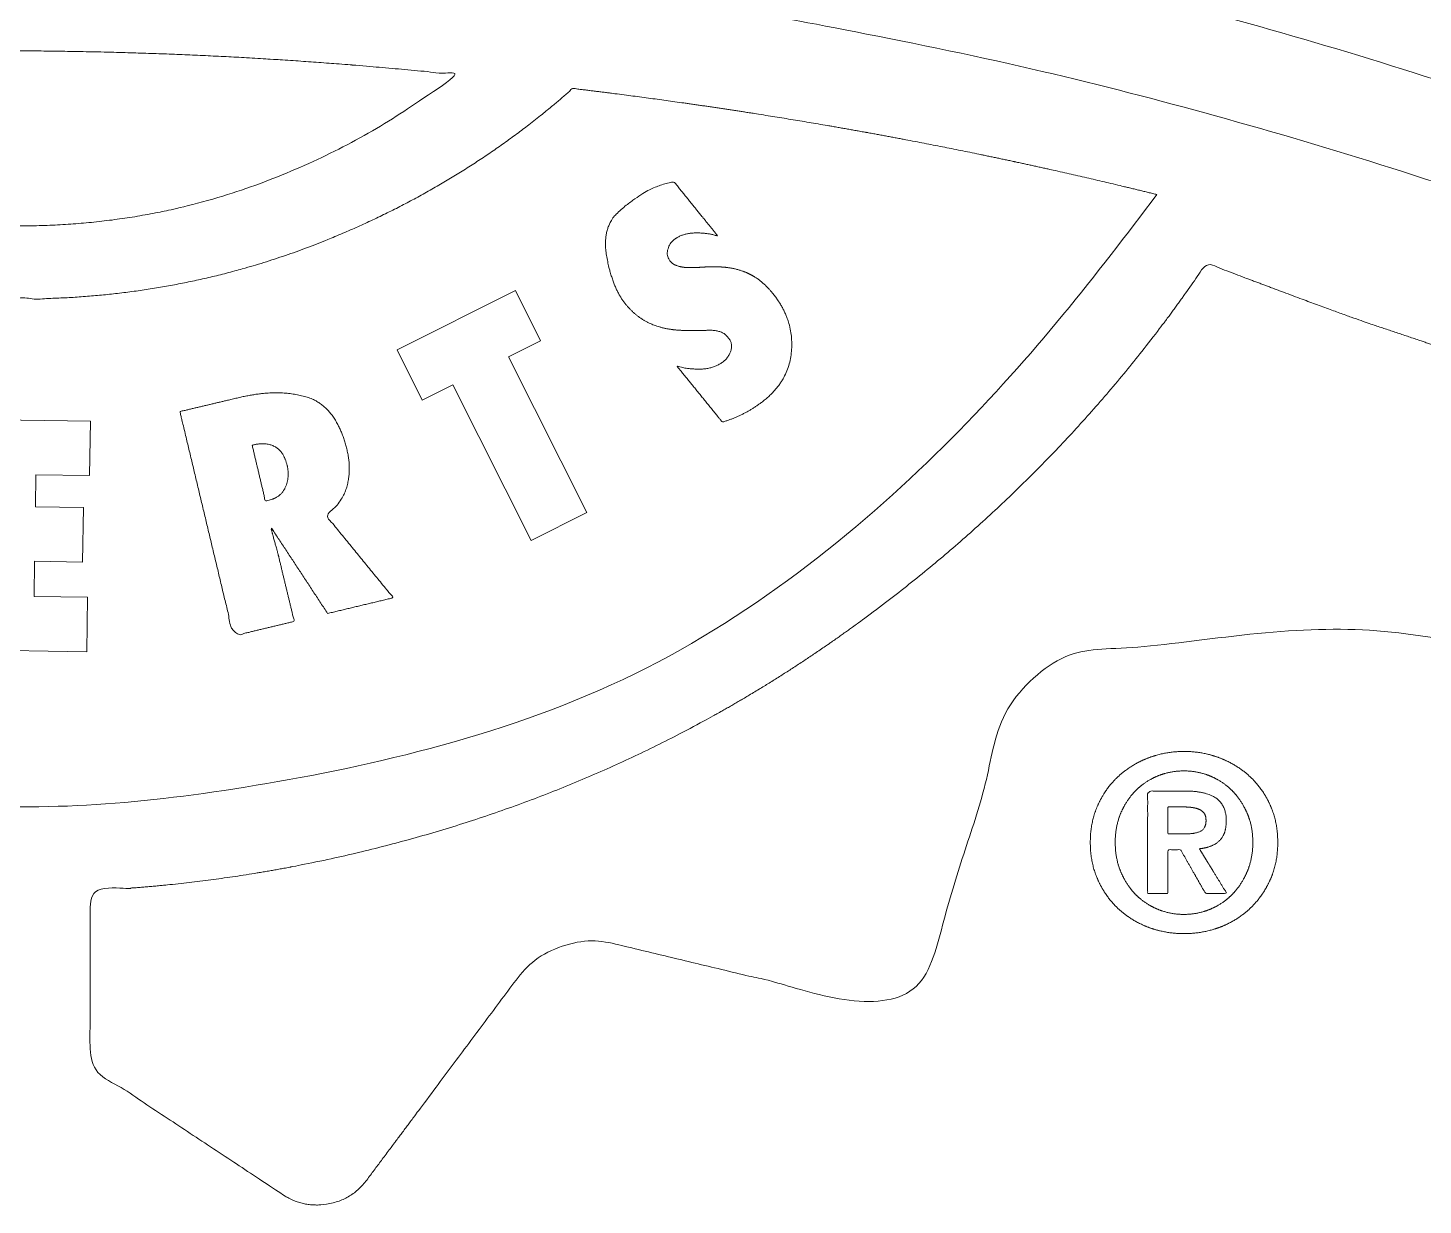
# Model space of a CAD drawing. Header units: millimetres. Extents: x -159872 to 386485, y -250577 to 158966.
# Drawn here: x 228138.7 to 228194.9, y 16605.6 to 16653 of the extents above; entities that cross this region are included whole.
import ezdxf

# ---------------------------------------------------------------- set-up
doc = ezdxf.new("R2010")
doc.units = ezdxf.units.MM
doc.layers.add('LDS-ffe-signage and brand comms', color=2, linetype='Continuous', lineweight=13)

# ---------------------------------------------------------------- blocks, each defined once
blk = doc.blocks.new('Group-317')
at = {"layer": 'LDS-ffe-signage and brand comms', "color": 7, "lineweight": 5, "flags": 128}
for points in [[(167484.557, 53097.264), (167487.705, 53090.993), (167485.464, 53089.869), (167482.312, 53096.14), (167481.081, 53095.522), (167480.067, 53097.542), (167484.828, 53099.937), (167485.845, 53097.913)], [(167463.055, 53094.744), (167467.719, 53094.669), (167467.683, 53092.478), (167465.531, 53092.51), (167465.51, 53091.218), (167467.444, 53091.19), (167467.409, 53088.998), (167465.474, 53089.031), (167465.453, 53087.614), (167467.605, 53087.578), (167467.573, 53085.39), (167462.908, 53085.462)]]:
    blk.add_lwpolyline(points, close=True, dxfattribs=at)
at = {"layer": 'LDS-ffe-signage and brand comms', "color": 7, "lineweight": 5}
for points, knots in [([(167468.315, 53154.972), (167467.626, 53154.981), (167466.937, 53154.989), (167466.937, 53152.788), (167466.937, 53150.586), (167467.303, 53150.575), (167467.669, 53150.564), (167467.971, 53150.561), (167468.272, 53150.557), (167486.329, 53150.201), (167521.806, 53144.598), (167538.897, 53138.883), (167555.238, 53133.415), (167585.707, 53117.981), (167599.564, 53108.155), (167594.827, 53101.713), (167590.089, 53095.271), (167591.743, 53093.819), (167593.397, 53092.366), (167599.559, 53100.751), (167605.721, 53109.137), (167605.417, 53109.358), (167605.114, 53109.579), (167590.455, 53120.319), (167541.42, 53145.247), (167486.739, 53154.609), (167468.315, 53154.972)], [0, 0, 0, 0.004563, 0.004563, 0.019148, 0.019148, 0.021572, 0.021572, 0.02357, 0.02357, 0.1432, 0.26283, 0.26283, 0.377222, 0.491615, 0.491615, 0.545462, 0.545462, 0.560287, 0.560287, 0.630358, 0.630358, 0.632886, 0.632886, 0.755257, 0.877629, 1, 1, 1]), ([(167579.318, 53074.476), (167553.927, 53093.092), (167497.063, 53113.021), (167467.676, 53113.605), (167467.407, 53113.61), (167467.137, 53113.615), (167467.137, 53115.614), (167467.137, 53117.613), (167467.417, 53117.607), (167467.698, 53117.602), (167496.672, 53117.026), (167553.223, 53097.776), (167578.729, 53079.807), (167578.809, 53079.75), (167578.89, 53079.693), (167583.585, 53086.083), (167588.279, 53092.473), (167589.784, 53091.151), (167591.288, 53089.829), (167585.524, 53081.99), (167579.761, 53074.151), (167579.539, 53074.313), (167579.318, 53074.476)], [0, 0, 0, 0.213138, 0.426276, 0.426276, 0.428231, 0.428231, 0.442723, 0.442723, 0.444755, 0.444755, 0.654903, 0.865052, 0.865052, 0.865715, 0.865715, 0.919125, 0.919125, 0.932615, 0.932615, 0.998151, 0.998151, 1, 1, 1]), ([(167464.703, 53102.534), (167469.695, 53102.51), (167478.706, 53105.724), (167482.351, 53108.583), (167482.356, 53108.583), (167482.366, 53108.582), (167482.369, 53108.579), (167482.374, 53108.606), (167482.38, 53108.633), (167478.702, 53109.016), (167471.282, 53109.478), (167467.54, 53109.55), (167466.914, 53109.561), (167465.649, 53109.582), (167464.51, 53109.582), (167459.761, 53109.582), (167451.321, 53109.162), (167447.141, 53108.758), (167450.684, 53105.929), (167459.434, 53102.637), (167464.3, 53102.541), (167464.396, 53102.541), (167464.607, 53102.536), (167464.703, 53102.534)], [0, 0, 0, 0.098614, 0.197228, 0.197228, 0.197342, 0.197456, 0.197456, 0.198288, 0.198288, 0.31088, 0.423471, 0.423471, 0.442316, 0.461162, 0.475714, 0.600487, 0.72526, 0.72526, 0.859963, 0.994666, 0.994666, 0.997333, 1, 1, 1]), ([(167464.703, 53102.534), (167469.695, 53102.51), (167478.706, 53105.724), (167482.351, 53108.583), (167482.356, 53108.583), (167482.366, 53108.582), (167482.369, 53108.579), (167482.374, 53108.606), (167482.38, 53108.633), (167478.702, 53109.016), (167471.282, 53109.478), (167467.54, 53109.55), (167466.914, 53109.561), (167465.649, 53109.582), (167464.51, 53109.582), (167459.761, 53109.582), (167451.321, 53109.162), (167447.141, 53108.758), (167450.684, 53105.929), (167459.434, 53102.637), (167464.3, 53102.541), (167464.396, 53102.541), (167464.607, 53102.536), (167464.703, 53102.534)], [0, 0, 0, 0.098614, 0.197228, 0.197228, 0.197342, 0.197456, 0.197456, 0.198288, 0.198288, 0.31088, 0.423471, 0.423471, 0.442316, 0.461162, 0.475714, 0.600487, 0.72526, 0.72526, 0.859963, 0.994666, 0.994666, 0.997333, 1, 1, 1]), ([(167464.703, 53102.534), (167469.695, 53102.51), (167478.706, 53105.724), (167482.351, 53108.583), (167482.356, 53108.583), (167482.366, 53108.582), (167482.369, 53108.579), (167482.374, 53108.606), (167482.38, 53108.633), (167478.702, 53109.016), (167471.282, 53109.478), (167467.54, 53109.55), (167466.914, 53109.561), (167465.649, 53109.582), (167464.51, 53109.582), (167459.761, 53109.582), (167451.321, 53109.162), (167447.141, 53108.758), (167450.684, 53105.929), (167459.434, 53102.637), (167464.3, 53102.541), (167464.396, 53102.541), (167464.607, 53102.536), (167464.703, 53102.534)], [0, 0, 0, 0.098614, 0.197228, 0.197228, 0.197342, 0.197456, 0.197456, 0.198288, 0.198288, 0.31088, 0.423471, 0.423471, 0.442316, 0.461162, 0.475714, 0.600487, 0.72526, 0.72526, 0.859963, 0.994666, 0.994666, 0.997333, 1, 1, 1]), ([(167464.703, 53102.534), (167469.695, 53102.51), (167478.706, 53105.724), (167482.351, 53108.583), (167482.356, 53108.583), (167482.366, 53108.582), (167482.369, 53108.579), (167482.374, 53108.606), (167482.38, 53108.633), (167478.702, 53109.016), (167471.282, 53109.478), (167467.54, 53109.55), (167466.914, 53109.561), (167465.649, 53109.582), (167464.51, 53109.582), (167459.761, 53109.582), (167451.321, 53109.162), (167447.141, 53108.758), (167450.684, 53105.929), (167459.434, 53102.637), (167464.3, 53102.541), (167464.396, 53102.541), (167464.607, 53102.536), (167464.703, 53102.534)], [0, 0, 0, 0.098614, 0.197228, 0.197228, 0.197342, 0.197456, 0.197456, 0.198288, 0.198288, 0.31088, 0.423471, 0.423471, 0.442316, 0.461162, 0.475714, 0.600487, 0.72526, 0.72526, 0.859963, 0.994666, 0.994666, 0.997333, 1, 1, 1]), ([(167510.653, 53103.795), (167504.876, 53105.227), (167493.104, 53107.358), (167487.127, 53108.07), (167487.114, 53108.058), (167487.102, 53108.046), (167487.109, 53108.046), (167487.116, 53108.046), (167487.086, 53108.019), (167487.024, 53107.972), (167486.995, 53107.946), (167486.975, 53107.924), (167486.955, 53107.903), (167486.952, 53107.903), (167486.948, 53107.903), (167482.475, 53104), (167471.06, 53099.564), (167464.671, 53099.591), (167464.553, 53099.596), (167464.331, 53099.599), (167457.91, 53099.73), (167446.729, 53104.331), (167442.376, 53108.252), (167436.549, 53107.605), (167425.042, 53105.625), (167419.389, 53104.284), (167422.999, 53098.611), (167437.767, 53084.605), (167457.955, 53079.109), (167472.322, 53079.109), (167492.308, 53084.488), (167507.023, 53098.223), (167510.653, 53103.795)], [0, 0, 0, 0.236363, 0.472725, 0.472725, 0.473417, 0.473417, 0.473697, 0.473697, 0.47526, 0.476824, 0.476824, 0.477966, 0.477966, 0.478106, 0.478106, 0.711197, 0.944288, 0.944288, 0.948589, 0.952891, 0.957193, 0.961494, 0.961494, 0.9658, 0.970105, 0.970105, 0.975087, 0.98007, 0.985052, 0.990035, 0.995017, 1, 1, 1]), ([(167495.203, 53099.794), (167496.017, 53098.788), (167495.878, 53096.35), (167494.86, 53095.526), (167494.488, 53095.221), (167493.618, 53094.77), (167493.158, 53094.634), (167492.244, 53095.761), (167491.331, 53096.889), (167491.775, 53096.753), (167492.843, 53096.786), (167493.215, 53097.085), (167493.416, 53097.249), (167493.591, 53097.793), (167493.401, 53098.031), (167493.296, 53098.16), (167493.059, 53098.288), (167492.922, 53098.31), (167492.794, 53098.336), (167492.517, 53098.331), (167492.373, 53098.32), (167491.904, 53098.312), (167491.057, 53098.349), (167490.281, 53098.56), (167489.566, 53099.008), (167489.25, 53099.402), (167488.736, 53100.033), (167488.275, 53102.544), (167489.876, 53103.84), (167490.764, 53104.23), (167491.206, 53104.316), (167492.093, 53103.22), (167492.98, 53102.125), (167492.586, 53102.259), (167491.543, 53102.244), (167491.206, 53101.971), (167491.035, 53101.832), (167490.887, 53101.328), (167491.056, 53101.122), (167491.147, 53101.004), (167491.424, 53100.896), (167491.573, 53100.872), (167491.721, 53100.853), (167492.035, 53100.861), (167492.166, 53100.861), (167492.65, 53100.899), (167493.469, 53100.867), (167493.836, 53100.758), (167494.206, 53100.653), (167494.874, 53100.204), (167495.203, 53099.794)], [0, 0, 0, 0.06992, 0.13984, 0.13984, 0.165539, 0.191239, 0.191239, 0.268915, 0.268915, 0.293791, 0.318667, 0.318667, 0.332142, 0.345618, 0.345618, 0.352942, 0.360267, 0.360267, 0.367222, 0.374178, 0.374178, 0.39666, 0.419142, 0.441625, 0.464107, 0.464107, 0.500383, 0.536659, 0.572936, 0.609212, 0.609212, 0.722874, 0.722874, 0.756387, 0.7899, 0.7899, 0.806949, 0.823998, 0.823998, 0.83353, 0.843061, 0.843061, 0.85238, 0.861699, 0.861699, 0.896226, 0.930754, 0.930754, 0.965377, 1, 1, 1]), ([(167565.056, 53077.821), (167554.344, 53084.336), (167531.302, 53094.597), (167519.442, 53098.521), (167518.797, 53098.735), (167515.236, 53100.046), (167512.643, 53101.037), (167506.554, 53091.99), (167488.007, 53079.193), (167476.476, 53076.854), (167474.278, 53076.41), (167469.891, 53075.871), (167467.714, 53075.769), (167467.714, 53072.213), (167467.714, 53068.656), (167471.603, 53066.083), (167475.491, 53063.51), (167476.294, 53062.98), (167478.259, 53063.324), (167478.831, 53064.095), (167481.906, 53068.215), (167484.981, 53072.336), (167485.562, 53073.109), (167487.715, 53073.889), (167488.649, 53073.667), (167493.651, 53072.466), (167498.653, 53071.265), (167499.587, 53071.037), (167501.315, 53072.034), (167501.59, 53072.96), (167503.073, 53077.882), (167504.556, 53082.803), (167504.834, 53083.729), (167506.591, 53085.196), (167507.547, 53085.309), (167512.631, 53085.887), (167517.714, 53086.465), (167531.349, 53084.714), (167553.219, 53079.137), (167564.153, 53075.805), (167564.23, 53075.778), (167564.397, 53075.758), (167564.799, 53075.758), (167565.355, 53076.107), (167565.495, 53076.415), (167565.666, 53076.8), (167565.414, 53077.604), (167565.056, 53077.821)], [0, 0, 0, 0.260848, 0.521697, 0.521697, 0.535888, 0.55008, 0.55008, 0.605838, 0.661595, 0.661595, 0.67222, 0.682844, 0.682844, 0.700189, 0.700189, 0.722929, 0.722929, 0.727621, 0.732314, 0.732314, 0.75743, 0.75743, 0.762156, 0.766882, 0.766882, 0.792201, 0.792201, 0.796933, 0.801665, 0.801665, 0.826843, 0.826843, 0.831579, 0.836315, 0.836315, 0.861502, 0.861502, 0.929172, 0.996842, 0.996842, 0.997328, 0.997814, 0.9983, 0.998786, 0.998786, 0.999393, 1, 1, 1]), ([(167565.056, 53077.821), (167554.344, 53084.336), (167531.302, 53094.597), (167519.442, 53098.521), (167518.797, 53098.735), (167515.236, 53100.046), (167512.643, 53101.037), (167506.554, 53091.99), (167488.007, 53079.193), (167476.476, 53076.854), (167474.278, 53076.41), (167469.891, 53075.871), (167467.714, 53075.769), (167467.714, 53072.213), (167467.714, 53068.656), (167471.603, 53066.083), (167475.491, 53063.51), (167476.294, 53062.98), (167478.259, 53063.324), (167478.831, 53064.095), (167481.906, 53068.215), (167484.981, 53072.336), (167485.562, 53073.109), (167487.715, 53073.889), (167488.649, 53073.667), (167493.651, 53072.466), (167498.653, 53071.265), (167499.587, 53071.037), (167501.315, 53072.034), (167501.59, 53072.96), (167503.073, 53077.882), (167504.556, 53082.803), (167504.834, 53083.729), (167506.591, 53085.196), (167507.547, 53085.309), (167512.631, 53085.887), (167517.714, 53086.465), (167531.349, 53084.714), (167553.219, 53079.137), (167564.153, 53075.805), (167564.23, 53075.778), (167564.397, 53075.758), (167564.799, 53075.758), (167565.355, 53076.107), (167565.495, 53076.415), (167565.666, 53076.8), (167565.414, 53077.604), (167565.056, 53077.821)], [0, 0, 0, 0.260848, 0.521697, 0.521697, 0.535888, 0.55008, 0.55008, 0.605838, 0.661595, 0.661595, 0.67222, 0.682844, 0.682844, 0.700189, 0.700189, 0.722929, 0.722929, 0.727621, 0.732314, 0.732314, 0.75743, 0.75743, 0.762156, 0.766882, 0.766882, 0.792201, 0.792201, 0.796933, 0.801665, 0.801665, 0.826843, 0.826843, 0.831579, 0.836315, 0.836315, 0.861502, 0.861502, 0.929172, 0.996842, 0.996842, 0.997328, 0.997814, 0.9983, 0.998786, 0.998786, 0.999393, 1, 1, 1]), ([(167565.056, 53077.821), (167554.344, 53084.336), (167531.302, 53094.597), (167519.442, 53098.521), (167518.797, 53098.735), (167515.236, 53100.046), (167512.643, 53101.037), (167506.554, 53091.99), (167488.007, 53079.193), (167476.476, 53076.854), (167474.278, 53076.41), (167469.891, 53075.871), (167467.714, 53075.769), (167467.714, 53072.213), (167467.714, 53068.656), (167471.603, 53066.083), (167475.491, 53063.51), (167476.294, 53062.98), (167478.259, 53063.324), (167478.831, 53064.095), (167481.906, 53068.215), (167484.981, 53072.336), (167485.562, 53073.109), (167487.715, 53073.889), (167488.649, 53073.667), (167493.651, 53072.466), (167498.653, 53071.265), (167499.587, 53071.037), (167501.315, 53072.034), (167501.59, 53072.96), (167503.073, 53077.882), (167504.556, 53082.803), (167504.834, 53083.729), (167506.591, 53085.196), (167507.547, 53085.309), (167512.631, 53085.887), (167517.714, 53086.465), (167531.349, 53084.714), (167553.219, 53079.137), (167564.153, 53075.805), (167564.23, 53075.778), (167564.397, 53075.758), (167564.799, 53075.758), (167565.355, 53076.107), (167565.495, 53076.415), (167565.666, 53076.8), (167565.414, 53077.604), (167565.056, 53077.821)], [0, 0, 0, 0.260848, 0.521697, 0.521697, 0.535888, 0.55008, 0.55008, 0.605838, 0.661595, 0.661595, 0.67222, 0.682844, 0.682844, 0.700189, 0.700189, 0.722929, 0.722929, 0.727621, 0.732314, 0.732314, 0.75743, 0.75743, 0.762156, 0.766882, 0.766882, 0.792201, 0.792201, 0.796933, 0.801665, 0.801665, 0.826843, 0.826843, 0.831579, 0.836315, 0.836315, 0.861502, 0.861502, 0.929172, 0.996842, 0.996842, 0.997328, 0.997814, 0.9983, 0.998786, 0.998786, 0.999393, 1, 1, 1]), ([(167565.056, 53077.821), (167554.344, 53084.336), (167531.302, 53094.597), (167519.442, 53098.521), (167518.797, 53098.735), (167515.236, 53100.046), (167512.643, 53101.037), (167506.554, 53091.99), (167488.007, 53079.193), (167476.476, 53076.854), (167474.278, 53076.41), (167469.891, 53075.871), (167467.714, 53075.769), (167467.714, 53072.213), (167467.714, 53068.656), (167471.603, 53066.083), (167475.491, 53063.51), (167476.294, 53062.98), (167478.259, 53063.324), (167478.831, 53064.095), (167481.906, 53068.215), (167484.981, 53072.336), (167485.562, 53073.109), (167487.715, 53073.889), (167488.649, 53073.667), (167493.651, 53072.466), (167498.653, 53071.265), (167499.587, 53071.037), (167501.315, 53072.034), (167501.59, 53072.96), (167503.073, 53077.882), (167504.556, 53082.803), (167504.834, 53083.729), (167506.591, 53085.196), (167507.547, 53085.309), (167512.631, 53085.887), (167517.714, 53086.465), (167531.349, 53084.714), (167553.219, 53079.137), (167564.153, 53075.805), (167564.23, 53075.778), (167564.397, 53075.758), (167564.799, 53075.758), (167565.355, 53076.107), (167565.495, 53076.415), (167565.666, 53076.8), (167565.414, 53077.604), (167565.056, 53077.821)], [0, 0, 0, 0.260848, 0.521697, 0.521697, 0.535888, 0.55008, 0.55008, 0.605838, 0.661595, 0.661595, 0.67222, 0.682844, 0.682844, 0.700189, 0.700189, 0.722929, 0.722929, 0.727621, 0.732314, 0.732314, 0.75743, 0.75743, 0.762156, 0.766882, 0.766882, 0.792201, 0.792201, 0.796933, 0.801665, 0.801665, 0.826843, 0.826843, 0.831579, 0.836315, 0.836315, 0.861502, 0.861502, 0.929172, 0.996842, 0.996842, 0.997328, 0.997814, 0.9983, 0.998786, 0.998786, 0.999393, 1, 1, 1]), ([(167477.269, 53086.928), (167476.142, 53088.647), (167475.014, 53090.365), (167475.007, 53090.349), (167475, 53090.333), (167475.085, 53090.004), (167475.272, 53089.347), (167475.349, 53089.013), (167475.638, 53087.81), (167475.927, 53086.607), (167474.705, 53086.315), (167473.483, 53086.022), (167472.403, 53090.54), (167471.324, 53095.058), (167472.505, 53095.338), (167473.686, 53095.618), (167475.276, 53095.999), (167477.63, 53095.272), (167478.058, 53093.484), (167478.235, 53092.738), (167477.856, 53091.347), (167477.194, 53090.886), (167478.554, 53089.223), (167479.914, 53087.56), (167478.592, 53087.244), (167477.269, 53086.928)], [0, 0, 0, 0.110762, 0.110762, 0.111707, 0.111707, 0.130036, 0.148366, 0.148366, 0.214379, 0.214379, 0.281455, 0.281455, 0.52936, 0.52936, 0.59415, 0.59415, 0.68139, 0.768631, 0.768631, 0.805045, 0.841458, 0.841458, 0.938554, 0.938554, 1, 1, 1]), ([(167474.234, 53093.7), (167474.498, 53092.584), (167474.762, 53091.469), (167474.842, 53091.482), (167474.922, 53091.494), (167475.407, 53091.612), (167475.748, 53092.443), (167475.643, 53092.882), (167475.502, 53093.477), (167474.729, 53093.847), (167474.234, 53093.7)], [0, 0, 0, 0.320631, 0.320631, 0.343361, 0.343361, 0.482843, 0.622326, 0.622326, 0.811163, 1, 1, 1]), ([(167508.28, 53079.225), (167508.432, 53079.562), (167508.848, 53080.139), (167509.108, 53080.378), (167509.37, 53080.616), (167509.971, 53080.984), (167510.31, 53081.113), (167510.653, 53081.244), (167511.37, 53081.373), (167512.114, 53081.373), (167512.829, 53081.244), (167513.169, 53081.113), (167513.512, 53080.984), (167514.113, 53080.616), (167514.375, 53080.378), (167514.635, 53080.139), (167515.048, 53079.562), (167515.203, 53079.225), (167515.359, 53078.885), (167515.514, 53078.129), (167515.514, 53077.289), (167515.359, 53076.525), (167515.203, 53076.188), (167515.048, 53075.848), (167514.635, 53075.269), (167514.375, 53075.028), (167514.113, 53074.787), (167513.512, 53074.418), (167513.169, 53074.289), (167512.829, 53074.163), (167512.114, 53074.036), (167511.37, 53074.036), (167510.653, 53074.163), (167510.31, 53074.289), (167509.971, 53074.418), (167509.37, 53074.787), (167509.108, 53075.028), (167508.848, 53075.269), (167508.432, 53075.848), (167508.28, 53076.188), (167508.125, 53076.525), (167507.969, 53077.289), (167507.969, 53078.129), (167508.125, 53078.885), (167508.28, 53079.225)], [0, 0, 0, 0.030741, 0.061483, 0.061483, 0.092406, 0.12333, 0.12333, 0.15454, 0.18575, 0.21696, 0.248171, 0.248171, 0.27952, 0.31087, 0.31087, 0.342036, 0.373201, 0.373201, 0.404553, 0.435906, 0.467258, 0.49861, 0.49861, 0.530176, 0.561741, 0.561741, 0.593492, 0.625242, 0.625242, 0.656691, 0.68814, 0.719589, 0.751038, 0.751038, 0.782355, 0.813671, 0.813671, 0.844805, 0.875939, 0.875939, 0.906954, 0.93797, 0.968985, 1, 1, 1]), ([(167508.28, 53079.225), (167508.432, 53079.562), (167508.848, 53080.139), (167509.108, 53080.378), (167509.37, 53080.616), (167509.971, 53080.984), (167510.31, 53081.113), (167510.653, 53081.244), (167511.37, 53081.373), (167512.114, 53081.373), (167512.829, 53081.244), (167513.169, 53081.113), (167513.512, 53080.984), (167514.113, 53080.616), (167514.375, 53080.378), (167514.635, 53080.139), (167515.048, 53079.562), (167515.203, 53079.225), (167515.359, 53078.885), (167515.514, 53078.129), (167515.514, 53077.289), (167515.359, 53076.525), (167515.203, 53076.188), (167515.048, 53075.848), (167514.635, 53075.269), (167514.375, 53075.028), (167514.113, 53074.787), (167513.512, 53074.418), (167513.169, 53074.289), (167512.829, 53074.163), (167512.114, 53074.036), (167511.37, 53074.036), (167510.653, 53074.163), (167510.31, 53074.289), (167509.971, 53074.418), (167509.37, 53074.787), (167509.108, 53075.028), (167508.848, 53075.269), (167508.432, 53075.848), (167508.28, 53076.188), (167508.125, 53076.525), (167507.969, 53077.289), (167507.969, 53078.129), (167508.125, 53078.885), (167508.28, 53079.225)], [0, 0, 0, 0.030741, 0.061483, 0.061483, 0.092406, 0.12333, 0.12333, 0.15454, 0.18575, 0.21696, 0.248171, 0.248171, 0.27952, 0.31087, 0.31087, 0.342036, 0.373201, 0.373201, 0.404553, 0.435906, 0.467258, 0.49861, 0.49861, 0.530176, 0.561741, 0.561741, 0.593492, 0.625242, 0.625242, 0.656691, 0.68814, 0.719589, 0.751038, 0.751038, 0.782355, 0.813671, 0.813671, 0.844805, 0.875939, 0.875939, 0.906954, 0.93797, 0.968985, 1, 1, 1]), ([(167508.28, 53079.225), (167508.432, 53079.562), (167508.848, 53080.139), (167509.108, 53080.378), (167509.37, 53080.616), (167509.971, 53080.984), (167510.31, 53081.113), (167510.653, 53081.244), (167511.37, 53081.373), (167512.114, 53081.373), (167512.829, 53081.244), (167513.169, 53081.113), (167513.512, 53080.984), (167514.113, 53080.616), (167514.375, 53080.378), (167514.635, 53080.139), (167515.048, 53079.562), (167515.203, 53079.225), (167515.359, 53078.885), (167515.514, 53078.129), (167515.514, 53077.289), (167515.359, 53076.525), (167515.203, 53076.188), (167515.048, 53075.848), (167514.635, 53075.269), (167514.375, 53075.028), (167514.113, 53074.787), (167513.512, 53074.418), (167513.169, 53074.289), (167512.829, 53074.163), (167512.114, 53074.036), (167511.37, 53074.036), (167510.653, 53074.163), (167510.31, 53074.289), (167509.971, 53074.418), (167509.37, 53074.787), (167509.108, 53075.028), (167508.848, 53075.269), (167508.432, 53075.848), (167508.28, 53076.188), (167508.125, 53076.525), (167507.969, 53077.289), (167507.969, 53078.129), (167508.125, 53078.885), (167508.28, 53079.225)], [0, 0, 0, 0.030741, 0.061483, 0.061483, 0.092406, 0.12333, 0.12333, 0.15454, 0.18575, 0.21696, 0.248171, 0.248171, 0.27952, 0.31087, 0.31087, 0.342036, 0.373201, 0.373201, 0.404553, 0.435906, 0.467258, 0.49861, 0.49861, 0.530176, 0.561741, 0.561741, 0.593492, 0.625242, 0.625242, 0.656691, 0.68814, 0.719589, 0.751038, 0.751038, 0.782355, 0.813671, 0.813671, 0.844805, 0.875939, 0.875939, 0.906954, 0.93797, 0.968985, 1, 1, 1]), ([(167508.28, 53079.225), (167508.432, 53079.562), (167508.848, 53080.139), (167509.108, 53080.378), (167509.37, 53080.616), (167509.971, 53080.984), (167510.31, 53081.113), (167510.653, 53081.244), (167511.37, 53081.373), (167512.114, 53081.373), (167512.829, 53081.244), (167513.169, 53081.113), (167513.512, 53080.984), (167514.113, 53080.616), (167514.375, 53080.378), (167514.635, 53080.139), (167515.048, 53079.562), (167515.203, 53079.225), (167515.359, 53078.885), (167515.514, 53078.129), (167515.514, 53077.289), (167515.359, 53076.525), (167515.203, 53076.188), (167515.048, 53075.848), (167514.635, 53075.269), (167514.375, 53075.028), (167514.113, 53074.787), (167513.512, 53074.418), (167513.169, 53074.289), (167512.829, 53074.163), (167512.114, 53074.036), (167511.37, 53074.036), (167510.653, 53074.163), (167510.31, 53074.289), (167509.971, 53074.418), (167509.37, 53074.787), (167509.108, 53075.028), (167508.848, 53075.269), (167508.432, 53075.848), (167508.28, 53076.188), (167508.125, 53076.525), (167507.969, 53077.289), (167507.969, 53078.129), (167508.125, 53078.885), (167508.28, 53079.225)], [0, 0, 0, 0.030741, 0.061483, 0.061483, 0.092406, 0.12333, 0.12333, 0.15454, 0.18575, 0.21696, 0.248171, 0.248171, 0.27952, 0.31087, 0.31087, 0.342036, 0.373201, 0.373201, 0.404553, 0.435906, 0.467258, 0.49861, 0.49861, 0.530176, 0.561741, 0.561741, 0.593492, 0.625242, 0.625242, 0.656691, 0.68814, 0.719589, 0.751038, 0.751038, 0.782355, 0.813671, 0.813671, 0.844805, 0.875939, 0.875939, 0.906954, 0.93797, 0.968985, 1, 1, 1]), ([(167509.186, 53076.548), (167509.296, 53076.283), (167509.59, 53075.826), (167509.775, 53075.631), (167509.962, 53075.438), (167510.402, 53075.138), (167510.657, 53075.028), (167510.908, 53074.921), (167511.452, 53074.81), (167512.025, 53074.81), (167512.564, 53074.921), (167512.816, 53075.028), (167513.07, 53075.138), (167513.51, 53075.438), (167513.697, 53075.631), (167513.882, 53075.826), (167514.18, 53076.283), (167514.29, 53076.548), (167514.402, 53076.816), (167514.511, 53077.396), (167514.511, 53078.025), (167514.402, 53078.602), (167514.29, 53078.865), (167514.18, 53079.127), (167513.882, 53079.582), (167513.697, 53079.775), (167513.51, 53079.965), (167513.07, 53080.264), (167512.816, 53080.374), (167512.564, 53080.481), (167512.025, 53080.588), (167511.452, 53080.588), (167510.908, 53080.481), (167510.657, 53080.374), (167510.402, 53080.264), (167509.962, 53079.965), (167509.775, 53079.775), (167509.59, 53079.582), (167509.296, 53079.127), (167509.186, 53078.865), (167509.079, 53078.602), (167508.972, 53078.025), (167508.972, 53077.396), (167509.079, 53076.816), (167509.186, 53076.548)], [0, 0, 0, 0.03119, 0.06238, 0.06238, 0.093565, 0.124751, 0.124751, 0.155537, 0.186322, 0.217108, 0.247894, 0.247894, 0.279077, 0.310261, 0.310261, 0.341449, 0.372636, 0.372636, 0.404215, 0.435793, 0.467372, 0.49895, 0.49895, 0.530397, 0.561843, 0.561843, 0.593274, 0.624706, 0.624706, 0.655736, 0.686766, 0.717797, 0.748827, 0.748827, 0.780261, 0.811694, 0.811694, 0.843143, 0.874591, 0.874591, 0.905943, 0.937296, 0.968648, 1, 1, 1]), ([(167509.186, 53076.548), (167509.296, 53076.283), (167509.59, 53075.826), (167509.775, 53075.631), (167509.962, 53075.438), (167510.402, 53075.138), (167510.657, 53075.028), (167510.908, 53074.921), (167511.452, 53074.81), (167512.025, 53074.81), (167512.564, 53074.921), (167512.816, 53075.028), (167513.07, 53075.138), (167513.51, 53075.438), (167513.697, 53075.631), (167513.882, 53075.826), (167514.18, 53076.283), (167514.29, 53076.548), (167514.402, 53076.816), (167514.511, 53077.396), (167514.511, 53078.025), (167514.402, 53078.602), (167514.29, 53078.865), (167514.18, 53079.127), (167513.882, 53079.582), (167513.697, 53079.775), (167513.51, 53079.965), (167513.07, 53080.264), (167512.816, 53080.374), (167512.564, 53080.481), (167512.025, 53080.588), (167511.452, 53080.588), (167510.908, 53080.481), (167510.657, 53080.374), (167510.402, 53080.264), (167509.962, 53079.965), (167509.775, 53079.775), (167509.59, 53079.582), (167509.296, 53079.127), (167509.186, 53078.865), (167509.079, 53078.602), (167508.972, 53078.025), (167508.972, 53077.396), (167509.079, 53076.816), (167509.186, 53076.548)], [0, 0, 0, 0.03119, 0.06238, 0.06238, 0.093565, 0.124751, 0.124751, 0.155537, 0.186322, 0.217108, 0.247894, 0.247894, 0.279077, 0.310261, 0.310261, 0.341449, 0.372636, 0.372636, 0.404215, 0.435793, 0.467372, 0.49895, 0.49895, 0.530397, 0.561843, 0.561843, 0.593274, 0.624706, 0.624706, 0.655736, 0.686766, 0.717797, 0.748827, 0.748827, 0.780261, 0.811694, 0.811694, 0.843143, 0.874591, 0.874591, 0.905943, 0.937296, 0.968648, 1, 1, 1]), ([(167509.186, 53076.548), (167509.296, 53076.283), (167509.59, 53075.826), (167509.775, 53075.631), (167509.962, 53075.438), (167510.402, 53075.138), (167510.657, 53075.028), (167510.908, 53074.921), (167511.452, 53074.81), (167512.025, 53074.81), (167512.564, 53074.921), (167512.816, 53075.028), (167513.07, 53075.138), (167513.51, 53075.438), (167513.697, 53075.631), (167513.882, 53075.826), (167514.18, 53076.283), (167514.29, 53076.548), (167514.402, 53076.816), (167514.511, 53077.396), (167514.511, 53078.025), (167514.402, 53078.602), (167514.29, 53078.865), (167514.18, 53079.127), (167513.882, 53079.582), (167513.697, 53079.775), (167513.51, 53079.965), (167513.07, 53080.264), (167512.816, 53080.374), (167512.564, 53080.481), (167512.025, 53080.588), (167511.452, 53080.588), (167510.908, 53080.481), (167510.657, 53080.374), (167510.402, 53080.264), (167509.962, 53079.965), (167509.775, 53079.775), (167509.59, 53079.582), (167509.296, 53079.127), (167509.186, 53078.865), (167509.079, 53078.602), (167508.972, 53078.025), (167508.972, 53077.396), (167509.079, 53076.816), (167509.186, 53076.548)], [0, 0, 0, 0.03119, 0.06238, 0.06238, 0.093565, 0.124751, 0.124751, 0.155537, 0.186322, 0.217108, 0.247894, 0.247894, 0.279077, 0.310261, 0.310261, 0.341449, 0.372636, 0.372636, 0.404215, 0.435793, 0.467372, 0.49895, 0.49895, 0.530397, 0.561843, 0.561843, 0.593274, 0.624706, 0.624706, 0.655736, 0.686766, 0.717797, 0.748827, 0.748827, 0.780261, 0.811694, 0.811694, 0.843143, 0.874591, 0.874591, 0.905943, 0.937296, 0.968648, 1, 1, 1]), ([(167509.186, 53076.548), (167509.296, 53076.283), (167509.59, 53075.826), (167509.775, 53075.631), (167509.962, 53075.438), (167510.402, 53075.138), (167510.657, 53075.028), (167510.908, 53074.921), (167511.452, 53074.81), (167512.025, 53074.81), (167512.564, 53074.921), (167512.816, 53075.028), (167513.07, 53075.138), (167513.51, 53075.438), (167513.697, 53075.631), (167513.882, 53075.826), (167514.18, 53076.283), (167514.29, 53076.548), (167514.402, 53076.816), (167514.511, 53077.396), (167514.511, 53078.025), (167514.402, 53078.602), (167514.29, 53078.865), (167514.18, 53079.127), (167513.882, 53079.582), (167513.697, 53079.775), (167513.51, 53079.965), (167513.07, 53080.264), (167512.816, 53080.374), (167512.564, 53080.481), (167512.025, 53080.588), (167511.452, 53080.588), (167510.908, 53080.481), (167510.657, 53080.374), (167510.402, 53080.264), (167509.962, 53079.965), (167509.775, 53079.775), (167509.59, 53079.582), (167509.296, 53079.127), (167509.186, 53078.865), (167509.079, 53078.602), (167508.972, 53078.025), (167508.972, 53077.396), (167509.079, 53076.816), (167509.186, 53076.548)], [0, 0, 0, 0.03119, 0.06238, 0.06238, 0.093565, 0.124751, 0.124751, 0.155537, 0.186322, 0.217108, 0.247894, 0.247894, 0.279077, 0.310261, 0.310261, 0.341449, 0.372636, 0.372636, 0.404215, 0.435793, 0.467372, 0.49895, 0.49895, 0.530397, 0.561843, 0.561843, 0.593274, 0.624706, 0.624706, 0.655736, 0.686766, 0.717797, 0.748827, 0.748827, 0.780261, 0.811694, 0.811694, 0.843143, 0.874591, 0.874591, 0.905943, 0.937296, 0.968648, 1, 1, 1]), ([(167511.831, 53079.775), (167512.219, 53079.775), (167512.814, 53079.636), (167513.023, 53079.5), (167513.232, 53079.361), (167513.44, 53078.888), (167513.44, 53078.412), (167513.398, 53078.17), (167513.358, 53078.069), (167513.315, 53077.967), (167513.201, 53077.805), (167513.051, 53077.676), (167512.88, 53077.579), (167512.784, 53077.544), (167512.685, 53077.509), (167512.471, 53077.466), (167512.359, 53077.455), (167512.91, 53076.555), (167513.462, 53075.656), (167513.033, 53075.656), (167512.605, 53075.656), (167512.104, 53076.536), (167511.602, 53077.416), (167511.347, 53077.416), (167511.092, 53077.416), (167511.092, 53076.536), (167511.092, 53075.656), (167510.685, 53075.656), (167510.278, 53075.656), (167510.278, 53077.715), (167510.278, 53079.775), (167511.055, 53079.775), (167511.831, 53079.775)], [0, 0, 0, 0.013252, 0.026504, 0.026504, 0.039832, 0.053159, 0.066487, 0.079815, 0.079815, 0.093266, 0.106718, 0.12017, 0.133621, 0.133621, 0.147404, 0.161186, 0.161186, 0.289935, 0.289935, 0.342201, 0.342201, 0.465785, 0.465785, 0.496926, 0.496926, 0.604296, 0.604296, 0.653949, 0.653949, 0.905268, 0.905268, 1, 1, 1]), ([(167511.831, 53079.775), (167512.219, 53079.775), (167512.814, 53079.636), (167513.023, 53079.5), (167513.232, 53079.361), (167513.44, 53078.888), (167513.44, 53078.412), (167513.398, 53078.17), (167513.358, 53078.069), (167513.315, 53077.967), (167513.201, 53077.805), (167513.051, 53077.676), (167512.88, 53077.579), (167512.784, 53077.544), (167512.685, 53077.509), (167512.471, 53077.466), (167512.359, 53077.455), (167512.91, 53076.555), (167513.462, 53075.656), (167513.033, 53075.656), (167512.605, 53075.656), (167512.104, 53076.536), (167511.602, 53077.416), (167511.347, 53077.416), (167511.092, 53077.416), (167511.092, 53076.536), (167511.092, 53075.656), (167510.685, 53075.656), (167510.278, 53075.656), (167510.278, 53077.715), (167510.278, 53079.775), (167511.055, 53079.775), (167511.831, 53079.775)], [0, 0, 0, 0.013252, 0.026504, 0.026504, 0.039832, 0.053159, 0.066487, 0.079815, 0.079815, 0.093266, 0.106718, 0.12017, 0.133621, 0.133621, 0.147404, 0.161186, 0.161186, 0.289935, 0.289935, 0.342201, 0.342201, 0.465785, 0.465785, 0.496926, 0.496926, 0.604296, 0.604296, 0.653949, 0.653949, 0.905268, 0.905268, 1, 1, 1]), ([(167511.831, 53079.775), (167512.219, 53079.775), (167512.814, 53079.636), (167513.023, 53079.5), (167513.232, 53079.361), (167513.44, 53078.888), (167513.44, 53078.412), (167513.398, 53078.17), (167513.358, 53078.069), (167513.315, 53077.967), (167513.201, 53077.805), (167513.051, 53077.676), (167512.88, 53077.579), (167512.784, 53077.544), (167512.685, 53077.509), (167512.471, 53077.466), (167512.359, 53077.455), (167512.91, 53076.555), (167513.462, 53075.656), (167513.033, 53075.656), (167512.605, 53075.656), (167512.104, 53076.536), (167511.602, 53077.416), (167511.347, 53077.416), (167511.092, 53077.416), (167511.092, 53076.536), (167511.092, 53075.656), (167510.685, 53075.656), (167510.278, 53075.656), (167510.278, 53077.715), (167510.278, 53079.775), (167511.055, 53079.775), (167511.831, 53079.775)], [0, 0, 0, 0.013252, 0.026504, 0.026504, 0.039832, 0.053159, 0.066487, 0.079815, 0.079815, 0.093266, 0.106718, 0.12017, 0.133621, 0.133621, 0.147404, 0.161186, 0.161186, 0.289935, 0.289935, 0.342201, 0.342201, 0.465785, 0.465785, 0.496926, 0.496926, 0.604296, 0.604296, 0.653949, 0.653949, 0.905268, 0.905268, 1, 1, 1]), ([(167511.831, 53079.775), (167512.219, 53079.775), (167512.814, 53079.636), (167513.023, 53079.5), (167513.232, 53079.361), (167513.44, 53078.888), (167513.44, 53078.412), (167513.398, 53078.17), (167513.358, 53078.069), (167513.315, 53077.967), (167513.201, 53077.805), (167513.051, 53077.676), (167512.88, 53077.579), (167512.784, 53077.544), (167512.685, 53077.509), (167512.471, 53077.466), (167512.359, 53077.455), (167512.91, 53076.555), (167513.462, 53075.656), (167513.033, 53075.656), (167512.605, 53075.656), (167512.104, 53076.536), (167511.602, 53077.416), (167511.347, 53077.416), (167511.092, 53077.416), (167511.092, 53076.536), (167511.092, 53075.656), (167510.685, 53075.656), (167510.278, 53075.656), (167510.278, 53077.715), (167510.278, 53079.775), (167511.055, 53079.775), (167511.831, 53079.775)], [0, 0, 0, 0.013252, 0.026504, 0.026504, 0.039832, 0.053159, 0.066487, 0.079815, 0.079815, 0.093266, 0.106718, 0.12017, 0.133621, 0.133621, 0.147404, 0.161186, 0.161186, 0.289935, 0.289935, 0.342201, 0.342201, 0.465785, 0.465785, 0.496926, 0.496926, 0.604296, 0.604296, 0.653949, 0.653949, 0.905268, 0.905268, 1, 1, 1]), ([(167511.82, 53078.054), (167511.997, 53078.054), (167512.286, 53078.103), (167512.398, 53078.151), (167512.511, 53078.202), (167512.627, 53078.438), (167512.627, 53078.708), (167512.586, 53078.841), (167512.548, 53078.889), (167512.508, 53078.938), (167512.406, 53079.014), (167512.345, 53079.043), (167512.283, 53079.07), (167512.145, 53079.104), (167511.92, 53079.136), (167511.436, 53079.136), (167511.092, 53079.136), (167511.092, 53078.595), (167511.092, 53078.054), (167511.456, 53078.054), (167511.82, 53078.054)], [0, 0, 0, 0.032797, 0.065595, 0.065595, 0.098674, 0.131754, 0.164834, 0.197914, 0.197914, 0.231902, 0.265891, 0.265891, 0.29934, 0.332788, 0.399684, 0.565205, 0.565205, 0.825044, 0.825044, 1, 1, 1]), ([(167511.82, 53078.054), (167511.997, 53078.054), (167512.286, 53078.103), (167512.398, 53078.151), (167512.511, 53078.202), (167512.627, 53078.438), (167512.627, 53078.708), (167512.586, 53078.841), (167512.548, 53078.889), (167512.508, 53078.938), (167512.406, 53079.014), (167512.345, 53079.043), (167512.283, 53079.07), (167512.145, 53079.104), (167511.92, 53079.136), (167511.436, 53079.136), (167511.092, 53079.136), (167511.092, 53078.595), (167511.092, 53078.054), (167511.456, 53078.054), (167511.82, 53078.054)], [0, 0, 0, 0.032797, 0.065595, 0.065595, 0.098674, 0.131754, 0.164834, 0.197914, 0.197914, 0.231902, 0.265891, 0.265891, 0.29934, 0.332788, 0.399684, 0.565205, 0.565205, 0.825044, 0.825044, 1, 1, 1]), ([(167511.82, 53078.054), (167511.997, 53078.054), (167512.286, 53078.103), (167512.398, 53078.151), (167512.511, 53078.202), (167512.627, 53078.438), (167512.627, 53078.708), (167512.586, 53078.841), (167512.548, 53078.889), (167512.508, 53078.938), (167512.406, 53079.014), (167512.345, 53079.043), (167512.283, 53079.07), (167512.145, 53079.104), (167511.92, 53079.136), (167511.436, 53079.136), (167511.092, 53079.136), (167511.092, 53078.595), (167511.092, 53078.054), (167511.456, 53078.054), (167511.82, 53078.054)], [0, 0, 0, 0.032797, 0.065595, 0.065595, 0.098674, 0.131754, 0.164834, 0.197914, 0.197914, 0.231902, 0.265891, 0.265891, 0.29934, 0.332788, 0.399684, 0.565205, 0.565205, 0.825044, 0.825044, 1, 1, 1]), ([(167511.82, 53078.054), (167511.997, 53078.054), (167512.286, 53078.103), (167512.398, 53078.151), (167512.511, 53078.202), (167512.627, 53078.438), (167512.627, 53078.708), (167512.586, 53078.841), (167512.548, 53078.889), (167512.508, 53078.938), (167512.406, 53079.014), (167512.345, 53079.043), (167512.283, 53079.07), (167512.145, 53079.104), (167511.92, 53079.136), (167511.436, 53079.136), (167511.092, 53079.136), (167511.092, 53078.595), (167511.092, 53078.054), (167511.456, 53078.054), (167511.82, 53078.054)], [0, 0, 0, 0.032797, 0.065595, 0.065595, 0.098674, 0.131754, 0.164834, 0.197914, 0.197914, 0.231902, 0.265891, 0.265891, 0.29934, 0.332788, 0.399684, 0.565205, 0.565205, 0.825044, 0.825044, 1, 1, 1])]:
    blk.add_open_spline(points, degree=2, knots=knots, dxfattribs=at)

msp = doc.modelspace()

# ---------------------------------------------------------------- block references
at = {"layer": 'LDS-ffe-signage and brand comms', "color": 7}
msp.add_blockref('Group-317', (60673.51323, -36457.51522), dxfattribs=at)

doc.saveas('drawing.dxf')
